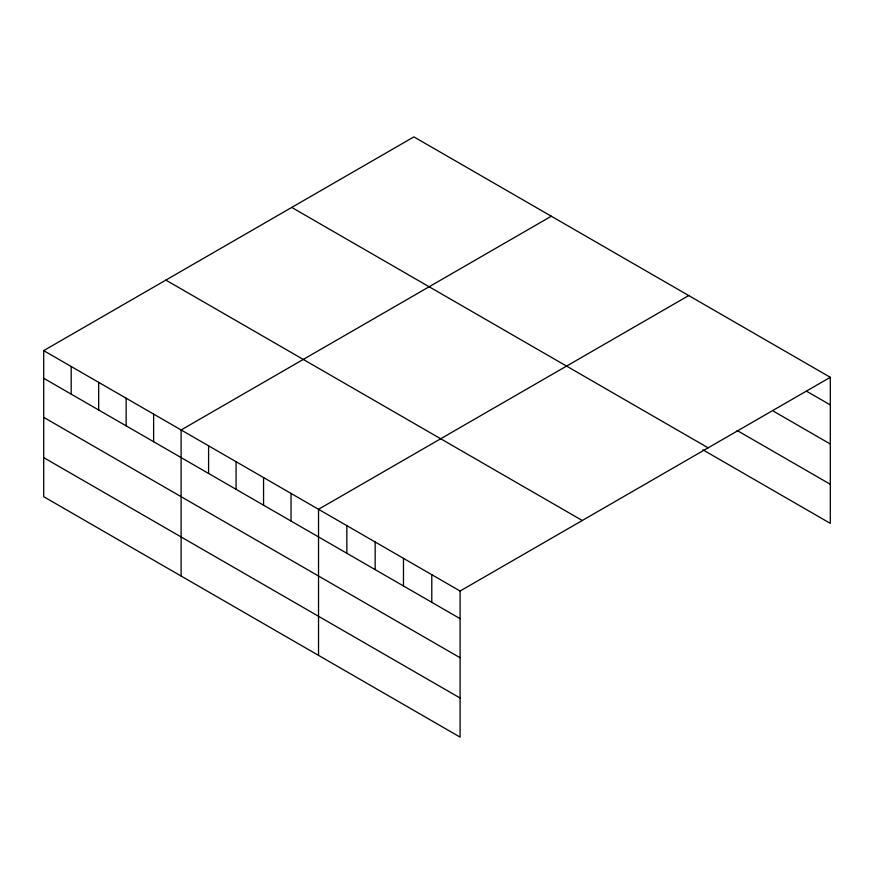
<?xml version="1.0" encoding="UTF-8"?>
<svg xmlns="http://www.w3.org/2000/svg" width="874" height="874" viewBox="0 0 874 874"><rect width="100%" height="100%" fill="white"/><g stroke="black" fill="none" stroke-linecap="round" stroke-linejoin="round"><path stroke-width="1.31" d="M43.7 350.627L460.095 591.032L460.095 737.11L43.7 496.694L43.7 350.627L413.905 136.89L830.3 377.306L830.3 523.373L702.882 449.804M551.308 216.228L181.115 429.964L181.115 576.032M688.723 295.565L318.529 509.291L318.529 655.369M460.095 591.032L830.3 377.306M806.702 391.301L830.3 404.924M773.665 411.315L830.3 444.014M737.099 430.478L830.3 484.283M291.73 207.422L708.137 447.838M165.863 280.095L582.27 520.5M43.7 378.256L460.095 618.661M43.7 417.346L460.095 657.751M43.7 457.615L460.095 698.02M431.789 574.688L431.789 602.317M403.471 558.344L403.471 585.962M375.154 541.989L375.154 569.619M346.836 525.645L346.836 553.275M291.042 493.428L291.042 521.057M263.555 477.565L263.555 505.194M236.078 461.691L236.078 489.32M208.591 445.827L208.591 473.457M153.627 414.09L153.627 441.72M126.151 398.227L126.151 425.857M98.664 382.364L98.664 409.993M71.187 366.49L71.187 394.119"/></g></svg>
